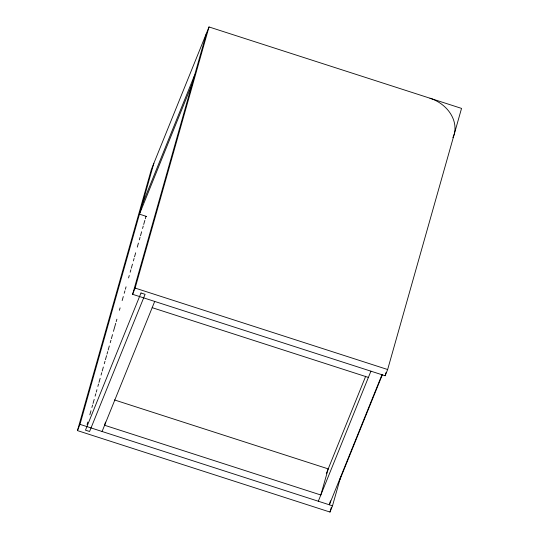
<?xml version="1.0" encoding="UTF-8"?>
<svg xmlns="http://www.w3.org/2000/svg" width="539" height="539" viewBox="0 0 539 539"><rect width="100%" height="100%" fill="white"/><g stroke="black" fill="none" stroke-linecap="round" stroke-linejoin="round"><path stroke-width="0.81" d="M340.756 476.658L332.502 505.811L329.983 512.05L77.461 430.6L151.351 169.475L209.017 26.95L461.539 108.4L387.649 369.525L385.129 375.757L132.607 294.307L206.498 33.189M77.461 430.6L79.981 424.361L153.871 163.243M87.089 424.496L87.776 422.071M89.838 414.781L90.983 410.731M91.9 407.491L92.593 405.058M93.052 403.441L94.197 399.392M95.113 396.152L95.801 393.726M96.259 392.102L96.946 389.677M97.862 386.436L98.549 384.004M99.008 382.387L100.153 378.338M101.069 375.097L101.756 372.665M102.215 371.048L103.36 366.998M104.276 363.758L104.964 361.325M105.422 359.708L106.567 355.659M107.025 354.042L107.712 351.61M108.171 349.993L109.323 345.944M110.239 342.703L110.926 340.271M111.384 338.654L112.53 334.604M113.446 331.364L115.737 323.265M116.195 321.642L116.882 319.216M119.402 310.309L120.089 307.877M122.151 300.587L123.296 296.538M124.213 293.297L124.907 290.871M125.365 289.248L126.052 286.822M128.572 277.915L129.259 275.483M130.175 272.242L130.862 269.81M131.321 268.193L132.466 264.144M133.382 260.903L134.07 258.477M134.528 256.854L135.673 252.804M137.277 247.138L138.422 243.089M139.338 239.848L140.025 237.416M140.484 235.799L141.636 231.75M142.552 228.509L143.239 226.077M143.697 224.46L144.843 220.411M145.301 218.794L145.988 216.361M132.607 294.307L135.127 288.075L209.017 26.95M105.496 422.091L104.6 425.258L320.82 494.997L328.211 468.883L114.396 399.918M330.468 500.839L329.349 504.794L381.969 374.74M329.983 512.05L331.35 507.199M385.129 375.757L386.039 372.523M142.053 205.022L194.673 74.968M192.086 84.104L139.466 214.158L146.655 216.483M102.08 431.49L154.7 301.436M452.888 137.627L454.148 134.514A33.209 27.085 22 0 0 429.974 98.219M326.317 473.565L365.705 376.215M318.3 501.23L370.92 371.176M339.893 479.703L382.434 374.565M135.127 288.075L387.649 369.525M152.18 307.668L368.4 377.415M79.981 424.361L332.502 505.811M140.989 292.987L85.485 430.169L89.589 431.49L145.099 294.307L140.989 292.987"/></g></svg>
